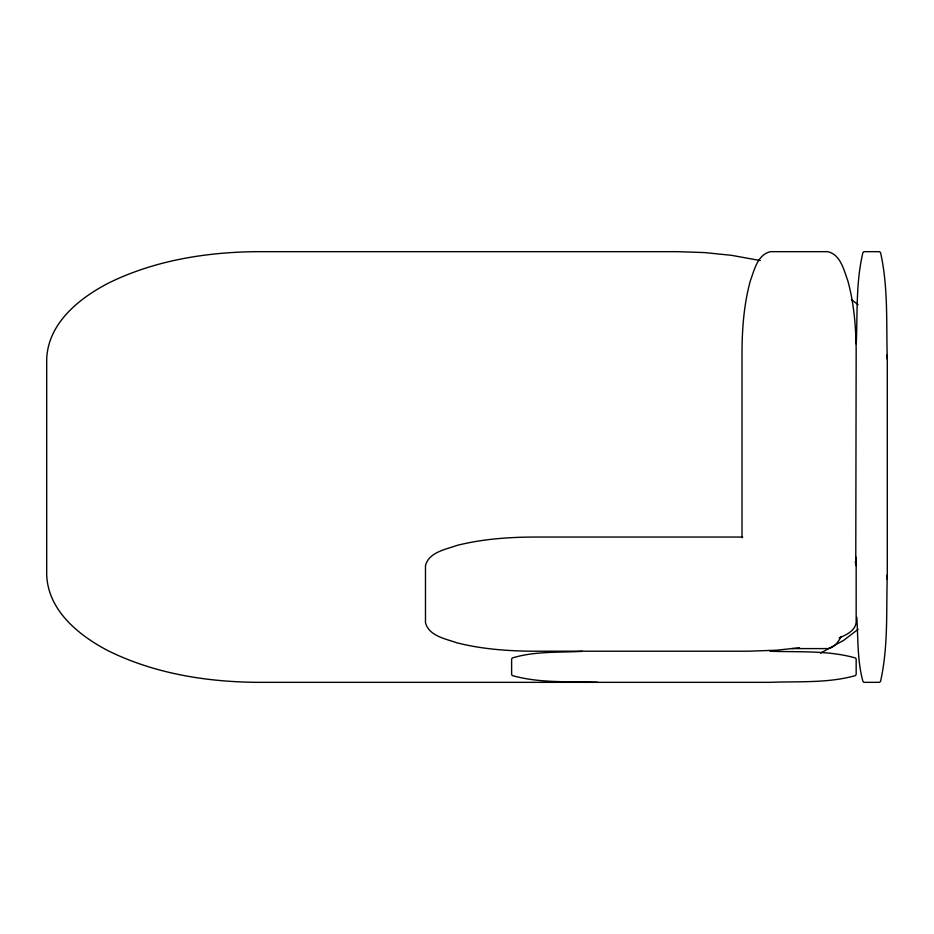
<?xml version="1.0" encoding="UTF-8"?>
<svg xmlns="http://www.w3.org/2000/svg" width="934" height="934" viewBox="0 0 934 934"><rect width="100%" height="100%" fill="white"/><g stroke="black" fill="none" stroke-linecap="round" stroke-linejoin="round"><path stroke-width="1.4" d="M856.256 343.899C857.575 313.52 855.766 282.302 862.934 252.577L863.95 251.666L879.513 251.666L880.529 252.577C888.421 287.403 886.132 323.818 887.3 359.333L887.3 574.667C886.132 610.182 888.421 646.597 880.529 681.423L879.513 682.334L863.95 682.334L862.934 681.423C857.214 660.653 858.206 638.622 856.805 617.281M855.766 565.152L856.163 350.892C855.988 327.309 854.061 303.538 847.803 280.725C843.881 270.089 840.518 254.375 827.629 251.666L770.55 251.666C757.649 254.375 754.298 270.089 750.376 280.725C744.106 303.538 742.18 327.309 742.016 350.892L742.016 537.692M886.763 578.882L887.3 574.667M841.23 636.451C838.335 641.821 834.284 647.998 827.629 648.593L791.95 648.593M858.054 629.341L843.869 640.21L820.577 653.123M839.129 637.969C846.052 634.957 854.96 631.034 856.163 622.663L856.163 557.213M799.527 647.752L776.364 650.227L748.496 651.208L533.162 651.208C507.606 651.033 481.874 649.118 457.03 642.849C445.798 638.821 428.881 636.112 425.484 622.663L425.484 565.584C428.881 552.146 445.798 549.437 457.03 545.409C481.874 539.128 507.606 537.225 533.162 537.05L742.682 537.05M582.372 651.348C559.092 652.644 534.832 651.056 512.357 657.968L511.622 658.984L511.622 674.558L512.357 675.574C539.887 683.419 569.378 681.201 597.76 682.334M770.036 651.208C798.407 652.341 827.909 650.134 855.427 657.968L856.163 658.984L856.163 674.558L855.427 675.574C827.909 683.419 798.407 681.201 770.036 682.334L256.85 682.334C205.947 681.867 154.215 673.507 108.251 650.8C78.923 635.552 47.856 610.497 46.7 574.667L46.7 359.333C47.856 323.503 78.923 298.448 108.251 283.2C154.215 260.493 205.947 252.133 256.85 251.666L677.15 251.666L704.575 252.577L731.544 255.332L760.311 260.551M851.504 299.639L858.054 304.659M855.24 561.859L856.163 565.584M886.763 355.118L887.3 359.333"/></g></svg>
